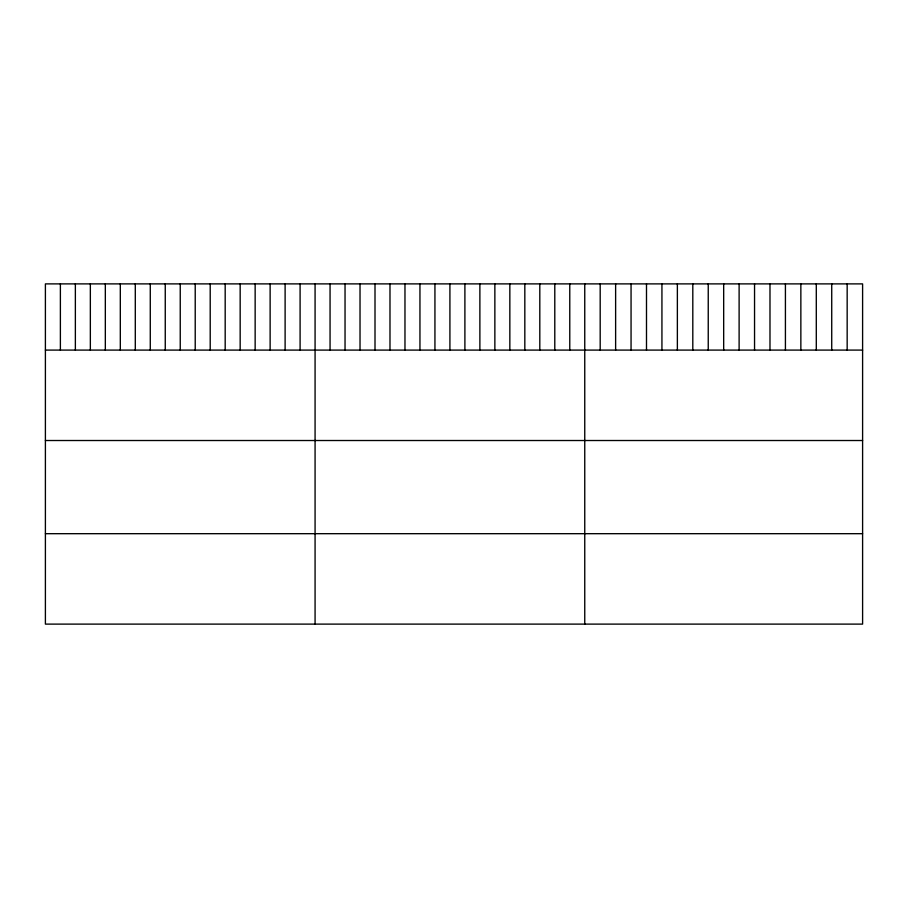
<?xml version="1.0" encoding="UTF-8"?>
<svg xmlns="http://www.w3.org/2000/svg" width="908" height="908" viewBox="0 0 908 908"><rect width="100%" height="100%" fill="white"/><g stroke="black" fill="none" stroke-linecap="round" stroke-linejoin="round"><path stroke-width="1.36" d="M862.6 350.091L862.6 624.114L45.4 624.114L45.4 283.886L862.6 283.886L862.6 350.091L45.4 350.091M45.4 440.516L862.6 440.516M45.4 533.688L862.6 533.688M847.164 283.886L847.164 350.091M831.728 283.886L831.728 350.091M816.292 283.886L816.292 350.091M800.856 283.886L800.856 350.091M785.42 283.886L785.42 350.091M769.984 283.886L769.984 350.091M754.548 283.886L754.548 350.091M739.112 283.886L739.112 350.091M723.676 283.886L723.676 350.091M708.24 283.886L708.24 350.091M692.804 283.886L692.804 350.091M677.368 283.886L677.368 350.091M661.932 283.886L661.932 350.091M646.496 283.886L646.496 350.091M631.06 283.886L631.06 350.091M615.624 283.886L615.624 350.091M600.188 283.886L600.188 350.091M584.752 283.886L584.752 624.114M569.77 283.886L569.77 350.091M554.788 283.886L554.788 350.091M539.806 283.886L539.806 350.091M524.824 283.886L524.824 350.091M509.842 283.886L509.842 350.091M494.86 283.886L494.86 350.091M479.878 283.886L479.878 350.091M464.896 283.886L464.896 350.091M449.914 283.886L449.914 350.091M434.932 283.886L434.932 350.091M419.95 283.886L419.95 350.091M404.968 283.886L404.968 350.091M389.986 283.886L389.986 350.091M375.004 283.886L375.004 350.091M360.022 283.886L360.022 350.091M345.04 283.886L345.04 350.091M330.058 283.886L330.058 350.091M315.076 283.886L315.076 624.114M300.094 283.886L300.094 350.091M285.112 283.886L285.112 350.091M270.13 283.886L270.13 350.091M255.148 283.886L255.148 350.091M240.166 283.886L240.166 350.091M225.184 283.886L225.184 350.091M210.202 283.886L210.202 350.091M195.22 283.886L195.22 350.091M180.238 283.886L180.238 350.091M165.256 283.886L165.256 350.091M150.274 283.886L150.274 350.091M135.292 283.886L135.292 350.091M120.31 283.886L120.31 350.091M105.328 283.886L105.328 350.091M90.346 283.886L90.346 350.091M75.364 283.886L75.364 350.091M60.382 283.886L60.382 350.091"/></g></svg>
